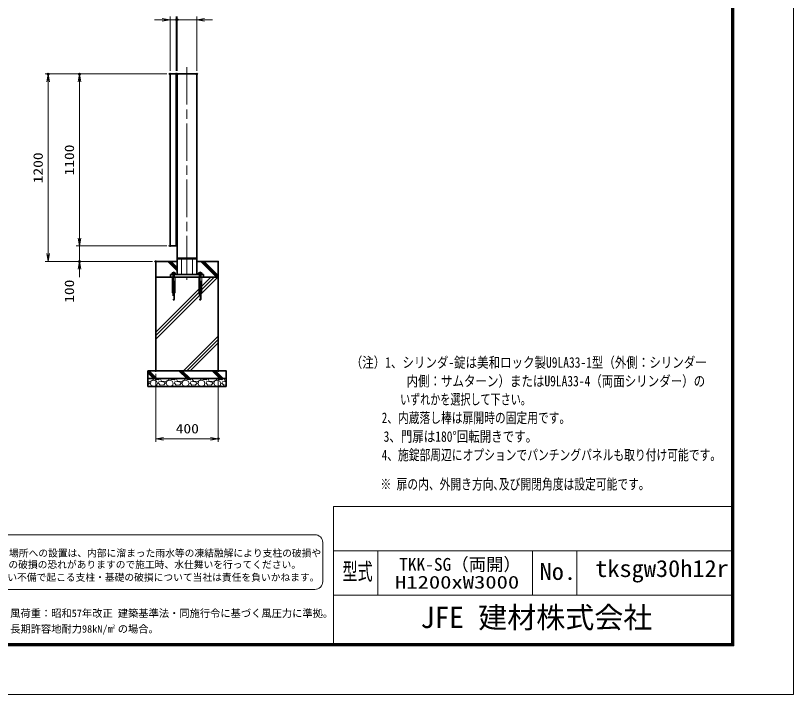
# Model space of a CAD drawing. Units: millimetres at full size. Extents: x -5940 to 5940, y -4200 to 4200.
# Drawn here: x 964 to 5940, y -4200 to 146 of the extents above; entities that cross this region are included whole.
import ezdxf
from ezdxf.enums import TextEntityAlignment as Align

# ---------------------------------------------------------------- set-up
doc = ezdxf.new("R2010")
doc.units = ezdxf.units.MM
doc.header["$LTSCALE"] = 20
doc.header["$PDMODE"] = 32
doc.header["$PDSIZE"] = 10
doc.linetypes.add('DASHED', pattern=[7.5, 6, -1.5])
doc.linetypes.add('USER1', pattern=[18, 12, -1.5, 3, -1.5])
for name, color, linetype, lineweight in [('0-0_D-TTL', 7, 'Continuous', 18), ('0-1_外形線', 7, 'Continuous', 35), ('0-2_隠れ線', 140, 'DASHED', 18), ('0-3_軸線', 200, 'USER1', 15), ('0-5_細線', 2, 'Continuous', 35), ('0-6_寸法線', 4, 'Continuous', 18), ('0-7_0', 7, 'Continuous', 18), ('0-F_ハッチング', 253, 'Continuous', 13), ('1-0_D-TTL-TXT', 7, 'Continuous', 18)]:
    doc.layers.add(name, color=color, linetype=linetype, lineweight=lineweight)
for name, color, linetype in [('0-8_Defpoints', 7, 'Continuous'), ('0-E_文字', 254, 'Continuous'), ('1-1_WAKU', 7, 'Continuous')]:
    doc.layers.add(name, color=color, linetype=linetype)
doc.styles.add('ＭＳ ゴシック', font='')
doc.styles.get('ＭＳ ゴシック').set_extended_font_data('MS Gothic')

# ---------------------------------------------------------------- blocks, each defined once
blk = doc.blocks.new('PROFSP005ACXU6')
at = {"layer": '0-1_外形線'}
for p, q in [((12, 166), (12, 0)), ((199.9, 103.9), (12, 103.9)), ((12, -166), (12, 0)), ((216, 0), (216, 180)), ((199.9, -103.9), (12, -103.9))]:
    blk.add_line(p, q, dxfattribs=at)
for points in [[(108, 207.8), (12, 207.8), (12, 166), (0, 166), (0, 0)], [(108, -207.8), (12, -207.8), (12, -166), (0, -166), (0, 0)], [(216, 180), (199.9, 207.8), (108, 207.8)], [(216, 0), (216, -180), (199.9, -207.8), (108, -207.8)]]:
    blk.add_lwpolyline(points, dxfattribs=at)
for centre, radius, start, end in [((124, 155.9), 92, 325.61587, 34.38413), ((-127.9, 0), 343.9, 342.41211, 17.58789), ((124, -155.9), 92, 325.61587, 34.38413)]:
    blk.add_arc(centre, radius, start, end, dxfattribs=at)
blk = doc.blocks.new('A$C7A822601')
at = {"layer": '0-7_0', "rotation": 90}
blk.add_blockref('PROFSP005ACXU6', (0, 0), dxfattribs=at)
blk = doc.blocks.new('_Open')
at = {"layer": '0-7_0'}
blk.add_line((-20, 3.333), (0, 0), dxfattribs=at)
blk.add_lwpolyline([(-20, -3.333), (0, 0), (-20, 0)], dxfattribs=at)
blk = doc.blocks.new('_DOTSMALL')
at = {"layer": '0-7_0'}
blk.add_line((-1.25, 0), (1.25, 0), dxfattribs=at)

msp = doc.modelspace()

# ---------------------------------------------------------------- linework, layer by layer
at = {"layer": '0-0_D-TTL'}
for p, q in [((2998.29, -2997.86), (2998.29, -3874.71)), ((2998.29, -2997.86), (5544, -2997.86)), ((2998.29, -3280.71), (5544, -3280.71)), ((3281.14, -3280.71), (3281.14, -3563.57)), ((4271.14, -3280.71), (4271.14, -3563.57)), ((4554, -3280.71), (4554, -3563.57)), ((2998.29, -3563.57), (5544, -3563.57))]:
    msp.add_line(p, q, dxfattribs=at)
for points in [[(-5940, -4200), (5940, -4200), (5940, 4200), (-5940, 4200)], [(-5558.14, 3889.71), (5558.14, 3889.71), (5558.14, -3888.86), (-5558.14, -3888.86)], [(-5554.61, 3886.18), (5554.61, 3886.18), (5554.61, -3885.32), (-5554.61, -3885.32)], [(-5551.07, 3882.64), (5551.07, 3882.64), (5551.07, -3881.79), (-5551.07, -3881.79)], [(-5547.54, 3879.11), (5547.54, 3879.11), (5547.54, -3878.25), (-5547.54, -3878.25)], [(-5544, 3875.57), (5544, 3875.57), (5544, -3874.71), (-5544, -3874.71)]]:
    msp.add_lwpolyline(points, close=True, dxfattribs=at)
at = {"layer": '0-1_外形線'}
for p, q in [((1998.07, -228.48), (1998.07, -1512.48)), ((1998.07, -228.48), (2123.07, -228.48)), ((2123.07, -228.48), (2123.07, -1512.48)), ((2123.07, -1407.48), (1998.07, -1407.48)), ((1998.07, -1412.48), (2123.07, -1412.48)), ((2025.57, -1407.48), (2025.57, -1412.48)), ((2095.57, -1407.48), (2095.57, -1412.48)), ((2165.57, -1512.48), (1955.57, -1512.48)), ((1955.57, -1512.48), (1955.57, -1528.48)), ((1955.57, -1528.48), (2165.57, -1528.48)), ((2165.57, -1512.48), (2165.57, -1528.48))]:
    msp.add_line(p, q, dxfattribs=at)
for points in [[(1992.07, -228.48), (1952.07, -228.48), (1952.07, -1328.48), (1992.07, -1328.48)], [(1992.07, -293.48), (1998.07, -293.48), (1998.07, -243.48), (1992.07, -243.48)], [(1992.07, -1313.48), (1998.07, -1313.48), (1998.07, -1263.48), (1992.07, -1263.48)], [(1860.57, -1528.48), (2260.57, -1528.48), (2260.57, -2128.48), (1860.57, -2128.48)], [(1810.57, -2128.48), (2310.57, -2128.48), (2310.57, -2178.48), (1810.57, -2178.48)], [(2310.57, -2178.48), (1810.57, -2178.48), (1810.57, -2228.48), (2310.57, -2228.48)]]:
    msp.add_lwpolyline(points, close=True, dxfattribs=at)
msp.add_lwpolyline([(1998.07, -1428.48), (1860.57, -1428.48), (1860.57, -1528.48), (2260.57, -1528.48), (2260.57, -1428.48), (2123.07, -1428.48)], dxfattribs=at)
at = {"layer": '0-2_隠れ線'}
for p, q in [((2025.57, -1512.48), (2025.57, -1412.48)), ((2095.57, -1512.48), (2095.57, -1412.48)), ((1969.57, -1512.48), (1969.57, -1528.48)), ((1969.57, -1528.48), (1969.57, -1672.48)), ((1981.57, -1512.48), (1981.57, -1528.48)), ((1981.57, -1672.48), (1981.57, -1528.48)), ((2135.57, -1528.48), (2135.57, -1628.48)), ((2139.57, -1512.48), (2139.57, -1528.48)), ((2151.57, -1512.48), (2151.57, -1528.48)), ((2151.57, -1672.48), (2151.57, -1528.48)), ((2155.57, -1628.48), (2155.57, -1528.48)), ((2135.57, -1628.48), (2155.57, -1628.48)), ((1969.57, -1672.48), (1981.57, -1672.48))]:
    msp.add_line(p, q, dxfattribs=at)
for points in [[(1965.57, -1528.48), (1965.57, -1628.48), (1985.57, -1628.48), (1985.57, -1528.48)], [(2139.57, -1528.48), (2139.57, -1672.48), (2151.57, -1672.48)]]:
    msp.add_lwpolyline(points, dxfattribs=at)
at = {"layer": '0-3_軸線'}
for p, q in [((2060.57, -184.78), (2060.57, -1546.99)), ((1975.57, -1493.14), (1975.57, -1681.02)), ((2145.57, -1493.14), (2145.57, -1681.02))]:
    msp.add_line(p, q, dxfattribs=at)
at = {"layer": '0-6_寸法線'}
for p, q in [((1902.07, 118.85), (1852.07, 118.85)), ((1952.07, -208.48), (1952.07, 138.85)), ((1952.07, 118.85), (1992.07, 118.85)), ((1992.07, -208.48), (1992.07, 138.85)), ((1992.07, -208.48), (1992.07, 138.85)), ((1998.07, 118.85), (1992.07, 118.85)), ((1998.07, -208.48), (1998.07, 138.85)), ((1998.07, -208.48), (1998.07, 138.85)), ((2123.07, 118.85), (1998.07, 118.85)), ((2123.07, -208.48), (2123.07, 138.85)), ((2173.07, 118.85), (2223.07, 118.85)), ((1932.07, -228.48), (1152.85, -228.48)), ((1172.85, -1428.48), (1172.85, -228.48)), ((1932.07, -228.48), (1352.85, -228.48)), ((1372.85, -1328.48), (1372.85, -228.48)), ((1372.85, -1278.48), (1372.85, -1228.48)), ((1932.07, -1328.48), (1352.85, -1328.48)), ((1932.07, -1328.48), (1352.85, -1328.48)), ((1372.85, -1328.48), (1372.85, -1428.48)), ((1840.57, -1428.48), (1152.85, -1428.48)), ((1840.57, -1428.48), (1352.85, -1428.48)), ((1372.85, -1478.48), (1372.85, -1528.48)), ((1860.57, -2148.48), (1860.57, -2583.41)), ((2260.57, -2148.48), (2260.57, -2583.41)), ((1860.57, -2563.41), (2260.57, -2563.41))]:
    msp.add_line(p, q, dxfattribs=at)
at = {"layer": '0-8_Defpoints'}
for p in [(1992.07, 118.85), (1998.07, 118.85), (1172.85, -228.48), (1372.85, -228.48), (1952.07, -228.48), (1952.07, -228.48), (1992.07, -228.48), (1998.07, -228.48), (2123.07, -228.48), (1952.07, -1328.48), (1372.85, -1428.48), (1860.57, -1428.48), (1860.57, -2128.48), (2260.57, -2128.48), (2260.57, -2563.41)]:
    msp.add_point(p, dxfattribs=at)
at = {"layer": '0-F_ハッチング'}
for p, q in [((1998.07, -1488.86), (1937.69, -1428.48)), ((1998.07, -1477.98), (1948.57, -1428.48)), ((1998.07, -1467.11), (1959.44, -1428.48)), ((2249.82, -1528.48), (2149.82, -1428.48)), ((2260.57, -1528.35), (2160.7, -1428.48)), ((2260.57, -1517.48), (2171.57, -1428.48)), ((1860.57, -1881.62), (2213.71, -1528.48)), ((1860.57, -1903.37), (2235.46, -1528.48)), ((1860.57, -1925.12), (2257.21, -1528.48)), ((2037.97, -2128.48), (2260.57, -1905.89)), ((2059.72, -2128.48), (2260.57, -1927.64)), ((2081.47, -2128.48), (2260.57, -1949.39)), ((1857.52, -2178.48), (1810.57, -2131.53)), ((1868.39, -2178.48), (1818.39, -2128.48)), ((2058.77, -2178.48), (2008.77, -2128.48)), ((2069.65, -2178.48), (2019.65, -2128.48)), ((2080.52, -2178.48), (2030.52, -2128.48)), ((2270.9, -2178.48), (2220.9, -2128.48)), ((2281.78, -2178.48), (2231.78, -2128.48)), ((2292.65, -2178.48), (2242.65, -2128.48)), ((1846.64, -2178.48), (1810.57, -2142.41)), ((1843.64, -2185.24), (1822.3, -2196.42)), ((1832.46, -2193.37), (1848.72, -2188.29)), ((1845.57, -2178.48), (1843.64, -2185.24)), ((1848.72, -2188.29), (1864.98, -2194.39)), ((1854.43, -2178.48), (1856.85, -2184.23)), ((1856.85, -2184.23), (1878.18, -2185.24)), ((1878.18, -2185.24), (1886.93, -2178.48)), ((1891.39, -2182.2), (1894.73, -2178.48)), ((1898.5, -2194.39), (1891.39, -2182.2)), ((1945.24, -2185.24), (1923.9, -2196.42)), ((1934.06, -2193.37), (1950.32, -2188.29)), ((1947.17, -2178.48), (1945.24, -2185.24)), ((1950.32, -2188.29), (1966.58, -2194.39)), ((1956.03, -2178.48), (1958.45, -2184.23)), ((1958.45, -2184.23), (1979.78, -2185.24)), ((1979.78, -2185.24), (1988.53, -2178.48)), ((1992.99, -2182.2), (1996.33, -2178.48)), ((2000.1, -2194.39), (1992.99, -2182.2)), ((2046.84, -2185.24), (2025.5, -2196.42)), ((2035.66, -2193.37), (2051.92, -2188.29)), ((2048.77, -2178.48), (2046.84, -2185.24)), ((2051.92, -2188.29), (2068.18, -2194.39)), ((2057.63, -2178.48), (2060.05, -2184.23)), ((2060.05, -2184.23), (2081.38, -2185.24)), ((2081.38, -2185.24), (2090.13, -2178.48)), ((2094.59, -2182.2), (2097.93, -2178.48)), ((2101.7, -2194.39), (2094.59, -2182.2)), ((2148.44, -2185.24), (2127.1, -2196.42)), ((2137.26, -2193.37), (2153.52, -2188.29)), ((2150.37, -2178.48), (2148.44, -2185.24)), ((2153.52, -2188.29), (2169.78, -2194.39)), ((2159.23, -2178.48), (2161.65, -2184.23)), ((2161.65, -2184.23), (2182.98, -2185.24)), ((2182.98, -2185.24), (2191.73, -2178.48)), ((2196.19, -2182.2), (2199.53, -2178.48)), ((2203.3, -2194.39), (2196.19, -2182.2)), ((2250.04, -2185.24), (2228.7, -2196.42)), ((2238.86, -2193.37), (2255.12, -2188.29)), ((2251.97, -2178.48), (2250.04, -2185.24)), ((2255.12, -2188.29), (2271.38, -2194.39)), ((2260.83, -2178.48), (2263.25, -2184.23)), ((2263.25, -2184.23), (2284.58, -2185.24)), ((2284.58, -2185.24), (2293.33, -2178.48)), ((2297.79, -2182.2), (2301.13, -2178.48)), ((2304.9, -2194.39), (2297.79, -2182.2)), ((1822.3, -2196.42), (1810.57, -2195.48)), ((1819.26, -2202.52), (1810.57, -2200.34)), ((1811.13, -2217.76), (1810.57, -2217.8)), ((1813.16, -2223.85), (1810.57, -2224.96)), ((1820.27, -2207.6), (1811.13, -2217.76)), ((1825.35, -2227.92), (1813.16, -2223.85)), ((1820.27, -2207.6), (1819.26, -2202.52)), ((1824.41, -2228.48), (1825.35, -2227.92)), ((1825.35, -2207.6), (1831.45, -2221.82)), ((1826.37, -2207.6), (1832.46, -2193.37)), ((1831.45, -2221.82), (1848.72, -2226.9)), ((1848.72, -2226.9), (1865.99, -2221.82)), ((1864.98, -2194.39), (1871.07, -2207.6)), ((1865.99, -2221.82), (1871.07, -2207.6)), ((1873.1, -2223.85), (1868.03, -2228.48)), ((1897.49, -2225.88), (1873.1, -2223.85)), ((1878.18, -2207.6), (1881.23, -2199.47)), ((1889.36, -2219.79), (1878.18, -2207.6)), ((1900.54, -2197.44), (1881.23, -2199.47)), ((1912.73, -2217.76), (1889.36, -2219.79)), ((1899.07, -2228.48), (1897.49, -2225.88)), ((1923.9, -2196.42), (1898.5, -2194.39)), ((1920.86, -2202.52), (1900.54, -2197.44)), ((1914.76, -2223.85), (1907.65, -2226.9)), ((1907.65, -2226.9), (1908.28, -2228.48)), ((1921.87, -2207.6), (1912.73, -2217.76)), ((1926.95, -2227.92), (1914.76, -2223.85)), ((1921.87, -2207.6), (1920.86, -2202.52)), ((1926.01, -2228.48), (1926.95, -2227.92)), ((1926.95, -2207.6), (1933.05, -2221.82)), ((1927.97, -2207.6), (1934.06, -2193.37)), ((1933.05, -2221.82), (1950.32, -2226.9)), ((1950.32, -2226.9), (1967.59, -2221.82)), ((1966.58, -2194.39), (1972.67, -2207.6)), ((1967.59, -2221.82), (1972.67, -2207.6)), ((1974.7, -2223.85), (1969.63, -2228.48)), ((1999.09, -2225.88), (1974.7, -2223.85)), ((1979.78, -2207.6), (1982.83, -2199.47)), ((1990.96, -2219.79), (1979.78, -2207.6)), ((2002.14, -2197.44), (1982.83, -2199.47)), ((2014.33, -2217.76), (1990.96, -2219.79)), ((2000.67, -2228.48), (1999.09, -2225.88)), ((2025.5, -2196.42), (2000.1, -2194.39)), ((2022.46, -2202.52), (2002.14, -2197.44)), ((2016.36, -2223.85), (2009.25, -2226.9)), ((2009.25, -2226.9), (2009.88, -2228.48)), ((2023.47, -2207.6), (2014.33, -2217.76)), ((2028.55, -2227.92), (2016.36, -2223.85)), ((2023.47, -2207.6), (2022.46, -2202.52)), ((2027.61, -2228.48), (2028.55, -2227.92)), ((2028.55, -2207.6), (2034.65, -2221.82)), ((2029.57, -2207.6), (2035.66, -2193.37)), ((2034.65, -2221.82), (2051.92, -2226.9)), ((2051.92, -2226.9), (2069.19, -2221.82)), ((2068.18, -2194.39), (2074.27, -2207.6)), ((2069.19, -2221.82), (2074.27, -2207.6)), ((2076.3, -2223.85), (2071.23, -2228.48)), ((2100.69, -2225.88), (2076.3, -2223.85)), ((2081.38, -2207.6), (2084.43, -2199.47)), ((2092.56, -2219.79), (2081.38, -2207.6)), ((2103.74, -2197.44), (2084.43, -2199.47)), ((2115.93, -2217.76), (2092.56, -2219.79)), ((2102.27, -2228.48), (2100.69, -2225.88)), ((2127.1, -2196.42), (2101.7, -2194.39)), ((2124.06, -2202.52), (2103.74, -2197.44)), ((2117.96, -2223.85), (2110.85, -2226.9)), ((2110.85, -2226.9), (2111.48, -2228.48)), ((2125.07, -2207.6), (2115.93, -2217.76)), ((2130.15, -2227.92), (2117.96, -2223.85)), ((2125.07, -2207.6), (2124.06, -2202.52)), ((2129.21, -2228.48), (2130.15, -2227.92)), ((2130.15, -2207.6), (2136.25, -2221.82)), ((2131.17, -2207.6), (2137.26, -2193.37)), ((2136.25, -2221.82), (2153.52, -2226.9)), ((2153.52, -2226.9), (2170.79, -2221.82)), ((2169.78, -2194.39), (2175.87, -2207.6)), ((2170.79, -2221.82), (2175.87, -2207.6)), ((2177.9, -2223.85), (2172.83, -2228.48)), ((2202.29, -2225.88), (2177.9, -2223.85)), ((2182.98, -2207.6), (2186.03, -2199.47)), ((2194.16, -2219.79), (2182.98, -2207.6)), ((2205.34, -2197.44), (2186.03, -2199.47)), ((2217.53, -2217.76), (2194.16, -2219.79)), ((2203.87, -2228.48), (2202.29, -2225.88)), ((2228.7, -2196.42), (2203.3, -2194.39)), ((2225.66, -2202.52), (2205.34, -2197.44)), ((2219.56, -2223.85), (2212.45, -2226.9)), ((2212.45, -2226.9), (2213.08, -2228.48)), ((2226.67, -2207.6), (2217.53, -2217.76)), ((2231.75, -2227.92), (2219.56, -2223.85)), ((2226.67, -2207.6), (2225.66, -2202.52)), ((2230.81, -2228.48), (2231.75, -2227.92)), ((2231.75, -2207.6), (2237.85, -2221.82)), ((2232.77, -2207.6), (2238.86, -2193.37)), ((2237.85, -2221.82), (2255.12, -2226.9)), ((2255.12, -2226.9), (2272.39, -2221.82)), ((2271.38, -2194.39), (2277.47, -2207.6)), ((2272.39, -2221.82), (2277.47, -2207.6)), ((2279.5, -2223.85), (2274.43, -2228.48)), ((2303.89, -2225.88), (2279.5, -2223.85)), ((2284.58, -2207.6), (2287.63, -2199.47)), ((2295.76, -2219.79), (2284.58, -2207.6)), ((2306.94, -2197.44), (2287.63, -2199.47)), ((2310.57, -2218.5), (2295.76, -2219.79)), ((2305.47, -2228.48), (2303.89, -2225.88)), ((2310.57, -2194.84), (2304.9, -2194.39)), ((2310.57, -2198.34), (2306.94, -2197.44))]:
    msp.add_line(p, q, dxfattribs=at)
at = {"layer": '1-0_D-TTL-TXT', "color": 2}
for p, q in [((2878.63, -3177.42), (433.08, -3177.42)), ((2928.63, -3477.42), (2928.63, -3227.42)), ((433.08, -3527.42), (2878.63, -3527.42))]:
    msp.add_line(p, q, dxfattribs=at)
for centre, start, end in [((2878.63, -3227.42), 0, 90), ((2878.63, -3477.42), 270, 0)]:
    msp.add_arc(centre, 50, start, end, dxfattribs=at)

# ---------------------------------------------------------------- block references
at = {"layer": '0-5_細線', "xscale": 0.05, "yscale": 0.05}
for p in [(1975.57, -1512.48), (2145.57, -1512.48)]:
    msp.add_blockref('A$C7A822601', p, dxfattribs=at)
at = {"layer": '0-6_寸法線', "xscale": 2.5, "yscale": 2.5}
for name, p in [('_Open', (1952.07, 118.85)), ('_DOTSMALL', (1992.07, 118.85)), ('_DOTSMALL', (1998.07, 118.85)), ('_Open', (2260.57, -2563.41))]:
    msp.add_blockref(name, p, dxfattribs=at)
for name, p, rotation in [('_DOTSMALL', (1992.07, 118.85), 180), ('_DOTSMALL', (1998.07, 118.85), 180), ('_Open', (2123.07, 118.85), 180), ('_Open', (1172.85, -228.48), 90), ('_Open', (1372.85, -228.48), 90), ('_Open', (1372.85, -1328.48), 270), ('_Open', (1372.85, -1328.48), 270), ('_Open', (1172.85, -1428.48), 270), ('_Open', (1372.85, -1428.48), 90), ('_Open', (1860.57, -2563.41), 180)]:
    msp.add_blockref(name, p, dxfattribs=dict(at, rotation=rotation))

# ---------------------------------------------------------------- texts
at = {"layer": '0-6_寸法線', "color": 254, "style": 'ＭＳ ゴシック', "width": 1.2}
for s, p in [('1100', (1356.51, -878.08)), ('1200', (1156.51, -928.08)), ('100', (1356.51, -1693.16))]:
    msp.add_text(s, height=60.56, rotation=90, dxfattribs=at).set_placement(p, align=Align.BOTTOM_LEFT)
msp.add_text('400', height=60.56, dxfattribs=at).set_placement((1988.57, -2547.07), align=Align.BOTTOM_LEFT)
at = {"layer": '0-E_文字', "style": 'ＭＳ ゴシック'}
for s, width, p in [('（注）1、シリンダ-錠は美和ロック製U9LA33-1型（外側：シリンダー', 0.8, (3108.27, -2128.6)), ('\u3000       内側：サムターン）またはU9LA33-4（両面シリンダー）の', 0.8, (3135.15, -2248.06)), ('\u3000\u3000     いずれかを選択して下さい。', 0.7, (3135.15, -2364.83)), ('     2、内蔵落し棒は扉開時の固定用です。', 0.75, (3135.15, -2482.77)), ('     3、門扉は180°回転開きです。', 0.8, (3135.15, -2602.77)), ('     4、施錠部周辺にオプションでパンチングパネルも取り付け可能です。', 0.75, (3135.15, -2720.71)), ('※ 扉の内、外開き方向､及び開閉角度は設定可能です｡', 0.75, (3298.09, -2907.75))]:
    msp.add_text(s, height=67.35, dxfattribs=dict(at, width=width)).set_placement(p, align=Align.BOTTOM_LEFT)
at = {"layer": '1-0_D-TTL-TXT', "style": 'ＭＳ ゴシック'}
for s, height, p in [('凍結の恐れがある場所への設置は、内部に溜まった雨水等の凍結融解により支柱の破損や', 45.75, (423.26, -3332.09)), ('コンクリート基礎の破損の恐れがありますので施工時、水仕舞いを行ってください。', 45.75, (419.15, -3405.52)), ('施工による水仕舞い不備で起こる支柱・基礎の破損について当社は責任を負いかねます。 ', 45.75, (412.16, -3487.01)), ('JFE 建材株式会社', 136.1, (3553.22, -3816.03)), ('（設計条件）風荷重：昭和57年改正 建築基準法・同施行令に基づく風圧力に準拠。', 48.09, (536.29, -3719.1)), ('（基礎条件）長期許容地耐力98kN/m の場合。', 48.09, (536.29, -3819.1)), ('2', 24.05, (1581.7, -3783.3))]:
    msp.add_text(s, height=height, dxfattribs=at).set_placement(p, align=Align.BOTTOM_LEFT)
for s, height, width, p in [('型式', 108.9, 0.65, (3055.23, -3499.65)), ('No.', 108.8, 1.05, (4316.4, -3499.65)), ('tksgw30h12r', 108.8, 1.05, (4671.86, -3480.79))]:
    msp.add_text(s, height=height, dxfattribs=dict(at, width=width)).set_placement(p, align=Align.BOTTOM_LEFT)
at = {"layer": '1-1_WAKU', "style": 'ＭＳ ゴシック'}
msp.add_text('TKK-SG（両開）', height=81.64, dxfattribs=at).set_placement((3417.9, -3432.67), align=Align.BOTTOM_LEFT)
at = {"layer": '1-1_WAKU', "style": 'ＭＳ ゴシック', "width": 1.3}
msp.add_text('H1200xW3000', height=81.64, dxfattribs=at).set_placement((3391.46, -3546.87), align=Align.BOTTOM_LEFT)

doc.saveas('drawing.dxf')
